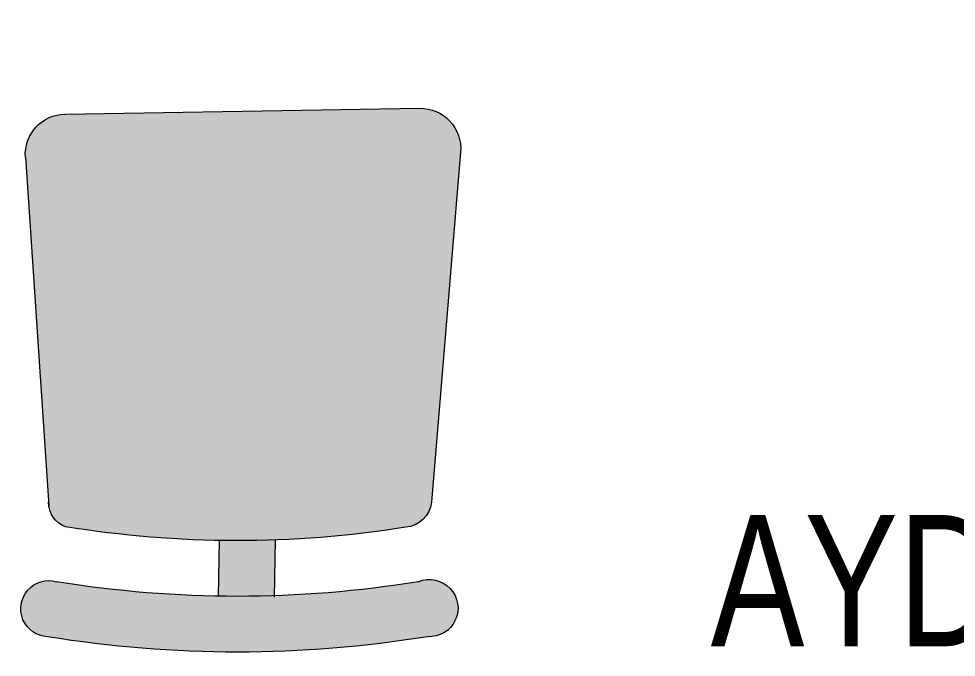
# Model space of a CAD drawing. Header units: millimetres. Extents: x 7687 to 15428, y -715 to 4028.
# Drawn here: x 9357.4 to 9448.4, y 629.1 to 691.1 of the extents above; entities that cross this region are included whole.
import ezdxf
from ezdxf import colors
from ezdxf.entities.mleader import LeaderData, LeaderLine
from ezdxf.math import Vec2, Vec3

# ---------------------------------------------------------------- set-up
doc = ezdxf.new("R2010")
doc.units = ezdxf.units.MM
for name, color, linetype, lineweight in [('alcipan duvar', 193, 'Continuous', 30), ('amoblamiento', 250, 'Continuous', 9), ('muros', 190, 'Continuous', 60)]:
    doc.layers.add(name, color=color, linetype=linetype, lineweight=lineweight)
doc.styles.add('OTEL AKSARAY', font='', dxfattribs={"width": 0.8})
doc.styles.get("Standard").update_dxf_attribs({"font": 'arial.ttf'})
doc.styles.get('OTEL AKSARAY').set_extended_font_data('FrankRuehl')

# ---------------------------------------------------------------- blocks, each defined once
blk = doc.blocks.new('ESCRI')
at = {"layer": 'amoblamiento'}
h = blk.add_hatch(color=256, dxfattribs=at)
h.set_gradient(color1=(141, 69, 17), rotation=30, tint=1, name='CYLINDER')
h.paths.add_polyline_path([(3030.27503, 1000.88418, 0.12404), (3030.28847, 1000.88227, 0.981229), (3030.28363, 1000.93762, 0.081086), (3029.91491, 1000.93684, 1.121583), (3029.92361, 1000.8834, 0.001291), (3029.92374, 1000.88343, -0.081086)])
h = blk.add_hatch(color=256, dxfattribs=at)
h.set_gradient(color1=(79, 79, 79), rotation=30, tint=1, name='INVCURVED')
h.paths.add_polyline_path([(3030.08103, 1000.89785), (3030.08206, 1000.84373, -0.013069), (3030.13621, 1000.84334), (3030.13518, 1000.89753, 0.01242)])
h = blk.add_hatch(color=256, dxfattribs=at)
h.set_gradient(color1=(141, 69, 17), rotation=30, tint=1, name='SPHERICAL')
h.paths.add_polyline_path([(3030.2879, 1000.80699, 0.263036), (3030.27133, 1000.8291, 0.081623), (3030.26251, 1000.83135, 0.080126), (3029.93258, 1000.83003, 0.277826), (3029.91631, 1000.80974), (3029.89443, 1000.47108, 0.429054), (3029.93306, 1000.42927), (3030.27713, 1000.42441, 0.335888), (3030.31533, 1000.4525, 0.093664), (3030.31681, 1000.46701)])
for p, q in [((3030.08103, 1000.89785), (3030.08206, 1000.84373)), ((3030.13516, 1000.89888), (3030.13621, 1000.84334)), ((3029.89443, 1000.47108), (3029.91631, 1000.80974)), ((3030.31681, 1000.46701), (3030.2879, 1000.80699)), ((3029.93306, 1000.42927), (3030.27713, 1000.42441))]:
    blk.add_line(p, q, dxfattribs=at)
for centre, radius, start, end in [((3030.10165, 999.80787), 1.14431, 80.84938, 99.39237), ((3029.91619, 1000.90962), 0.02725, 92.68468, 286.10007), ((3030.28553, 1000.9099), 0.02779, 247.79332, 93.90544), ((3030.10165, 999.80787), 1.09017, 80.84938, 99.39237), ((3030.10165, 999.80787), 1.03604, 81.06804, 99.39237), ((3029.94129, 1000.80637), 0.02521, 110.22298, 180.27558), ((3030.26006, 1000.80339), 0.02807, 7.38371, 84.99705), ((3029.93362, 1000.46854), 0.03927, 176.30262, 269.19045), ((3030.27768, 1000.46368), 0.03927, 269.19045, 4.86048)]:
    blk.add_arc(centre, radius, start, end, dxfattribs=at)

msp = doc.modelspace()

# ---------------------------------------------------------------- block references
at = {"layer": 'muros', "color": 250, "xscale": -99.99999999999999, "yscale": 100, "zscale": 100, "rotation": 180.1301582230333}
msp.add_blockref('ESCRI', (-293857.891, 100036.183), dxfattribs=at)

# ---------------------------------------------------------------- texts
at = {"layer": 'alcipan duvar', "color": 241, "true_color": 0xf7abae, "insert": (9424.556, 642.887), "char_height": 12.75, "attachment_point": 1, "style": 'OTEL AKSARAY'}
msp.add_mtext_dynamic_manual_height_columns('AYDINLATMA', width=80.33444, gutter_width=425, heights=[0], dxfattribs=at)

# ---------------------------------------------------------------- leaders
at = {"color": 252, "ltscale": 100, "true_color": 0x939598}
ml = msp.add_multileader_mtext('Standard', dxfattribs=at)
ml.set_content('banko altına yer boatı', color=(147, 149, 152))
ml.set_leader_properties()
ml.build(insert=Vec2(0, 0))
ctx = ml.context
ctx.base_point, ctx.char_height, ctx.plane_origin = Vec3(9464.789, 688.391), 5.2416, Vec3(9572.444, 651.94)
notes = []
notes.append((ctx, [(1, (1, 1, 0), (9456.789, 688.391), (1, 0), 8, [(0, [(9443.951, 706.423)], 0, [])])]))
ctx.mtext.insert, ctx.mtext.rotation, ctx.mtext.flow_direction = Vec3(9466.789, 691.782), 6.283185, 5
for ctx, leaders in notes:
    for number, flags, end, landing, length, lines in leaders:
        leader = LeaderData()
        leader.index, (leader.has_last_leader_line, leader.has_dogleg_vector, leader.attachment_direction) = number, flags
        leader.last_leader_point, leader.dogleg_vector, leader.dogleg_length = Vec3(end), Vec3(landing), length
        for number, points, colour, breaks in lines:
            line = LeaderLine()
            line.index, line.vertices, line.color, line.breaks = number, Vec3.list(points), colors.encode_raw_color(colour), breaks
            leader.lines.append(line)
        ctx.leaders.append(leader)

doc.saveas('drawing.dxf')
